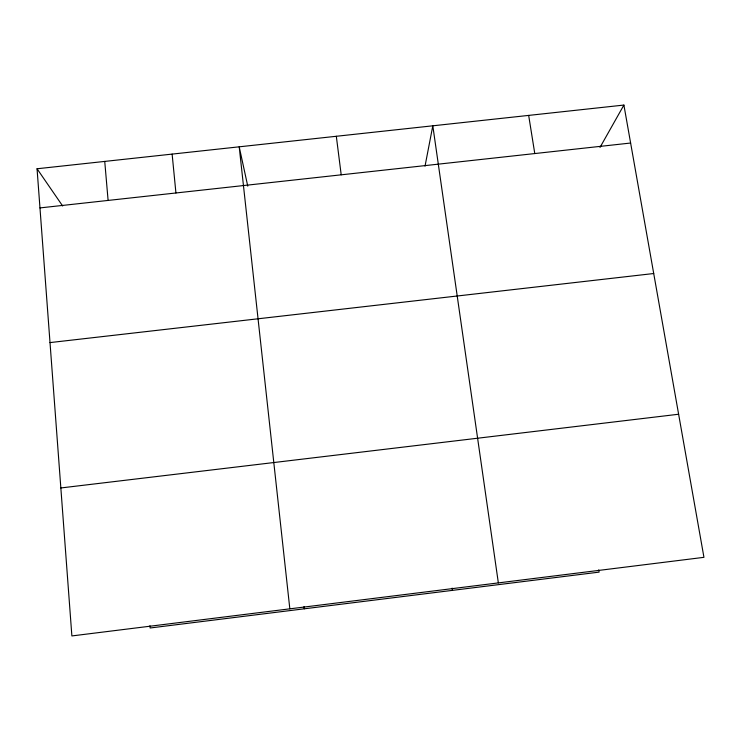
<?xml version="1.0" encoding="UTF-8"?>
<svg xmlns="http://www.w3.org/2000/svg" width="741" height="741" viewBox="0 0 741 741"><rect width="100%" height="100%" fill="white"/><g stroke="black" fill="none" stroke-linecap="round" stroke-linejoin="round"><path stroke-width="1.11" d="M425.028 166.132L432.809 125.803L498.35 582.898M599.988 147.45L623.903 105.065L37.05 168.763L71.877 635.935L703.95 557.334L623.903 105.065M60.845 487.958L678.626 414.238M50.008 342.592L653.719 273.522M39.968 207.915L630.619 143.032M37.05 168.763L62.661 205.998M247.763 186.148L239.204 146.82L289.833 608.833M528.666 115.401L534.78 153.554M598.747 569.875L599.108 572.126L150.127 627.988L149.932 625.728M452.14 588.104L452.455 590.373M336.321 136.279L341.203 174.82M304.06 606.508L304.319 608.806M172.125 154.1L175.932 192.984M104.74 161.418L108.103 200.431"/></g></svg>
